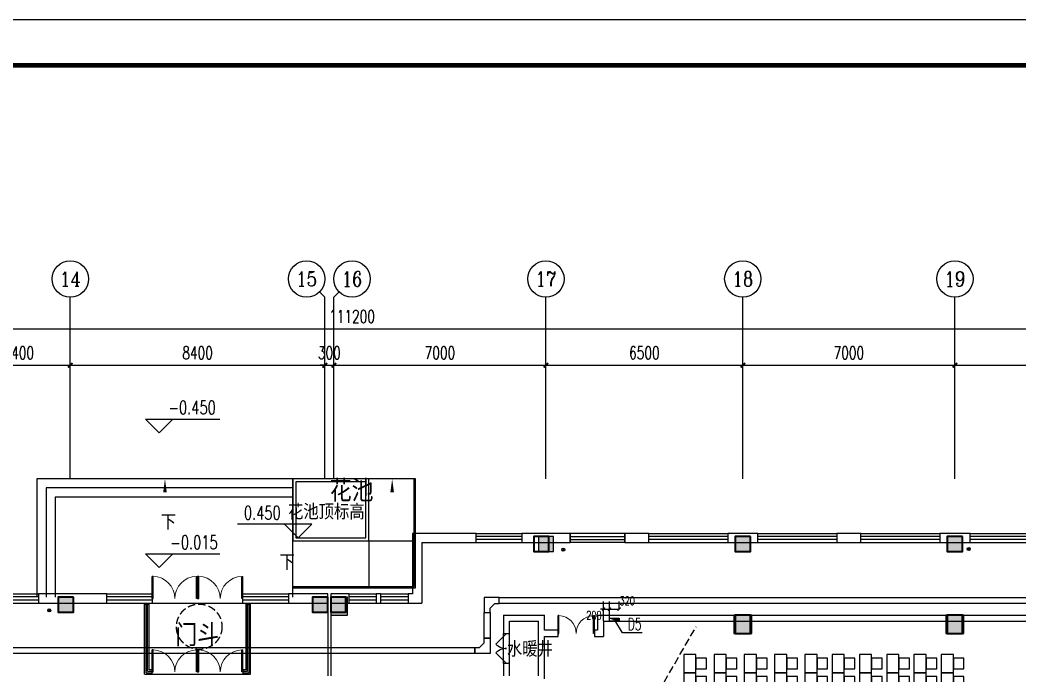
# Model space of a CAD drawing. Extents: x 0 to 302064749, y -59725395 to 1524223.
# Drawn here: x 212577123 to 215878226, y -755807 to 1406590 of the extents above; entities that cross this region are included whole.
import ezdxf
from ezdxf.enums import TextEntityAlignment as Align

# ---------------------------------------------------------------- set-up
doc = ezdxf.new("R2010")
doc.units = 0
doc.header["$LTSCALE"] = 1000
doc.linetypes.add('DASH', pattern=[0.35, 0.25, -0.1])
for name, color, linetype in [('0-底图', 7, 'Continuous'), ('AXIS', 3, 'Continuous'), ('AXIS_TEXT', 7, 'Continuous'), ('BTTK', 7, 'Continuous'), ('CABLETRAY', 4, 'Continuous'), ('COLU', 7, 'Continuous'), ('COLU_HATCH', 251, 'Continuous'), ('CURTWALL', 4, 'Continuous'), ('DIM_ELEV', 3, 'Continuous'), ('DIM_SYMB', 3, 'Continuous'), ('DOOR_FIRE', 4, 'Continuous'), ('PUB_TEXT', 7, 'Continuous'), ('PUB_TITLE', 4, 'Continuous'), ('STAIR', 2, 'Continuous'), ('TEXT', 7, 'Continuous'), ('WALL', 2, 'Continuous'), ('WINDOW', 4, 'Continuous'), ('家具', 8, 'Continuous'), ('排水', 153, 'Continuous'), ('电洞建筑', 20, 'Continuous'), ('看线', 30, 'Continuous')]:
    doc.layers.add(name, color=color, linetype=linetype)
doc.layers.add('砼柱', color=2, linetype='Continuous', lineweight=35)
doc.styles.add('_TCH_AXIS', font='COMPLEX', dxfattribs={"bigfont": 'GBCBIG'})
doc.styles.add('_TCH_DIM', font='SIMPLEX', dxfattribs={"width": 0.8, "height": 5, "bigfont": 'HZTXT'})
doc.styles.add('_TEL_DIM', font='simplex.shx', dxfattribs={"width": 0.8, "height": 3.5, "bigfont": 'gbcbig.shx'})
doc.styles.add('A_DIM_T3', font='simplex.shx', dxfattribs={"width": 0.7, "bigfont": 'gbcbig.shx'})
doc.styles.add('COMPLEX', font='COMPLEX')
doc.styles.add('HZ(TK)', font='geniso.shx', dxfattribs={"width": 0.9, "bigfont": 'hztxt.shx'})
doc.styles.get("Standard").update_dxf_attribs({"font": 'geniso.shx', "bigfont": 'hztxt.shx'})
doc.dimstyles.new('_TCH_ARCH&&100', dxfattribs={"dimtxt": 280, "dimasz": 100, "dimexe": 250, "dimexo": 300, "dimgap": 135, "dimtad": 1, "dimdec": 0, "dimzin": 0, "dimdsep": 46, "dimtxsty": 'A_DIM_T3', "dimblk": 'ARCHTICK', "dimcen": 0.09, "dimclrt": 7, "dimazin": 2, "dimtfac": 1, "dimtdec": 0, "dimtix": 1, "dimtmove": 2, "dimatfit": 3, "dimfxl": 150, "dimtolj": 1, "dimtzin": 0, "dimarcsym": 0})
doc.dimstyles.new('_TCH_ARCH&&150', dxfattribs={"dimtxt": 420, "dimasz": 150, "dimexe": 375, "dimexo": 450, "dimgap": 202.5, "dimtad": 1, "dimdec": 0, "dimzin": 0, "dimdsep": 46, "dimtxsty": 'A_DIM_T3', "dimblk": 'ARCHTICK', "dimcen": 0.09, "dimclrt": 7, "dimazin": 2, "dimtfac": 1, "dimtdec": 0, "dimtix": 1, "dimtmove": 2, "dimatfit": 3, "dimfxl": 150, "dimtolj": 1, "dimtzin": 0, "dimarcsym": 0})

# ---------------------------------------------------------------- blocks, each defined once
blk = doc.blocks.new('vhtemplate_2020年新竖式图框_A0')
at = {"layer": 'PUB_TITLE', "color": 7}
blk.add_lwpolyline([(0, 0), (1189, 0), (1189, 841), (0, 841)], close=True, dxfattribs=at)
at = {"layer": 'PUB_TITLE', "const_width": 1}
blk.add_lwpolyline([(25, 10), (1179, 10), (1179, 831), (25, 831)], close=True, dxfattribs=at)
at = {"layer": 'BTTK', "color": 4, "style": 'HZ(TK)', "width": 0.9}
for tag, p in [('合作单位', (1144, 743.5)), ('建设单位', (1144, 209.5)), ('工程名称', (1144, 176.5)), ('子项名称', (1154, 160)), ('图纸名称', (1144, 141))]:
    blk.add_attdef(tag, text='', height=3.5, dxfattribs=at).set_placement(p, align=Align.MIDDLE_CENTER)
for tag, p in [('注册证书号', (1156.5, 309.01)), ('注册印章号', (1156.5, 301.01)), ('设计号', (1154, 193)), ('图别', (1137.75, 34)), ('图号', (1170.25, 34)), ('版本号', (1137.75, 26)), ('日期', (1170.25, 26))]:
    blk.add_attdef(tag, text='', height=3.5, dxfattribs=at).set_placement(p, align=Align.MIDDLE)
blk = doc.blocks.new('_ArchTick')
at = {"color": 0, "linetype": 'ByBlock', "const_width": 0.4}
blk.add_lwpolyline([(-0.5, -0.5), (0.5, 0.5)], dxfattribs=at)
blk = doc.blocks.new('*D987')
at = {"layer": 'Defpoints', "color": 0, "transparency": 16777216}
for p in [(2124650, -4935), (2124330, -5232), (2124650, -5232)]:
    blk.add_point(p, dxfattribs=at)
at = {"layer": '电洞建筑', "color": 0, "lineweight": -2, "transparency": 16777216}
for p, q in [((2124330, -4932), (2124330, -4685)), ((2124330, -4935), (2124650, -4935)), ((2124650, -4932), (2124650, -4685))]:
    blk.add_line(p, q, dxfattribs=at)
at = {"layer": '电洞建筑', "color": 0, "lineweight": -2, "transparency": 16777216, "xscale": 100, "yscale": 100, "zscale": 100, "rotation": 180}
blk.add_blockref('_ArchTick', (2124330, -4935), dxfattribs=at)
at = {"layer": '电洞建筑', "color": 0, "lineweight": -2, "transparency": 16777216, "xscale": 100, "yscale": 100, "zscale": 100}
blk.add_blockref('_ArchTick', (2124650, -4935), dxfattribs=at)
at = {"layer": '电洞建筑', "color": 7, "transparency": 16777216, "insert": (2124913, -4658), "char_height": 280, "attachment_point": 5, "style": 'A_DIM_T3'}
blk.add_mtext('\\A1;320', dxfattribs=at)
blk = doc.blocks.new('jj')
at = {"layer": '家具', "linetype": 'DASH'}
for points in [[(710804, 819533), (715712, 828033)], [(710804, 825533), (715896, 816713)]]:
    blk.add_lwpolyline(points, dxfattribs=at)
at = {"layer": '家具'}
for points in [[(715304, 827113), (715304, 826513), (715704, 826513), (715704, 827113)], [(715704, 826988), (715704, 826638), (716054, 826638), (716054, 826988)], [(716304, 827113), (716304, 826513), (716704, 826513), (716704, 827113)], [(716704, 826988), (716704, 826638), (717054, 826638), (717054, 826988)], [(717304, 827113), (717304, 826513), (717704, 826513), (717704, 827113)], [(717704, 826988), (717704, 826638), (718054, 826638), (718054, 826988)], [(718304, 827113), (718304, 826513), (718704, 826513), (718704, 827113)], [(718704, 826988), (718704, 826638), (719054, 826638), (719054, 826988)], [(719304, 827113), (719304, 826513), (719704, 826513), (719704, 827113)], [(719704, 826988), (719704, 826638), (720054, 826638), (720054, 826988)], [(720204, 827113), (720204, 826513), (720604, 826513), (720604, 827113)], [(720604, 826988), (720604, 826638), (720954, 826638), (720954, 826988)], [(721104, 827113), (721104, 826513), (721504, 826513), (721504, 827113)], [(721504, 826988), (721504, 826638), (721854, 826638), (721854, 826988)], [(722004, 827113), (722004, 826513), (722404, 826513), (722404, 827113)], [(722404, 826988), (722404, 826638), (722754, 826638), (722754, 826988)], [(722904, 827113), (722904, 826513), (723304, 826513), (723304, 827113)], [(723304, 826988), (723304, 826638), (723654, 826638), (723654, 826988)], [(723804, 827113), (723804, 826513), (724204, 826513), (724204, 827113)], [(724204, 826988), (724204, 826638), (724554, 826638), (724554, 826988)], [(715304, 826513), (715304, 825913), (715704, 825913), (715704, 826513)], [(715704, 826388), (715704, 826038), (716054, 826038), (716054, 826388)], [(716304, 826513), (716304, 825913), (716704, 825913), (716704, 826513)], [(716704, 826388), (716704, 826038), (717054, 826038), (717054, 826388)], [(717304, 826513), (717304, 825913), (717704, 825913), (717704, 826513)], [(717704, 826388), (717704, 826038), (718054, 826038), (718054, 826388)], [(718304, 826513), (718304, 825913), (718704, 825913), (718704, 826513)], [(718704, 826388), (718704, 826038), (719054, 826038), (719054, 826388)], [(719304, 826513), (719304, 825913), (719704, 825913), (719704, 826513)], [(719704, 826388), (719704, 826038), (720054, 826038), (720054, 826388)], [(720204, 826513), (720204, 825913), (720604, 825913), (720604, 826513)], [(720604, 826388), (720604, 826038), (720954, 826038), (720954, 826388)], [(721104, 826513), (721104, 825913), (721504, 825913), (721504, 826513)], [(721504, 826388), (721504, 826038), (721854, 826038), (721854, 826388)], [(722004, 826513), (722004, 825913), (722404, 825913), (722404, 826513)], [(722404, 826388), (722404, 826038), (722754, 826038), (722754, 826388)], [(722904, 826513), (722904, 825913), (723304, 825913), (723304, 826513)], [(723304, 826388), (723304, 826038), (723654, 826038), (723654, 826388)], [(723804, 826513), (723804, 825913), (724204, 825913), (724204, 826513)], [(724204, 826388), (724204, 826038), (724554, 826038), (724554, 826388)], [(710704, 819533), (710704, 825533), (710804, 825533), (710804, 819533)], [(714304, 825113), (714304, 824513), (714704, 824513), (714704, 825113)], [(714704, 824988), (714704, 824638), (715054, 824638), (715054, 824988)], [(715304, 825113), (715304, 824513), (715704, 824513), (715704, 825113)], [(715704, 824988), (715704, 824638), (716054, 824638), (716054, 824988)], [(716304, 825113), (716304, 824513), (716704, 824513), (716704, 825113)], [(716704, 824988), (716704, 824638), (717054, 824638), (717054, 824988)], [(717304, 825113), (717304, 824513), (717704, 824513), (717704, 825113)], [(717704, 824988), (717704, 824638), (718054, 824638), (718054, 824988)], [(718304, 825113), (718304, 824513), (718704, 824513), (718704, 825113)], [(718704, 824988), (718704, 824638), (719054, 824638), (719054, 824988)], [(719304, 825113), (719304, 824513), (719704, 824513), (719704, 825113)], [(719704, 824988), (719704, 824638), (720054, 824638), (720054, 824988)], [(720204, 825113), (720204, 824513), (720604, 824513), (720604, 825113)], [(720604, 824988), (720604, 824638), (720954, 824638), (720954, 824988)], [(721104, 825113), (721104, 824513), (721504, 824513), (721504, 825113)], [(721504, 824988), (721504, 824638), (721854, 824638), (721854, 824988)], [(722004, 825113), (722004, 824513), (722404, 824513), (722404, 825113)], [(722404, 824988), (722404, 824638), (722754, 824638), (722754, 824988)], [(722904, 825113), (722904, 824513), (723304, 824513), (723304, 825113)], [(723304, 824988), (723304, 824638), (723654, 824638), (723654, 824988)], [(723804, 825113), (723804, 824513), (724204, 824513), (724204, 825113)], [(724204, 824988), (724204, 824638), (724554, 824638), (724554, 824988)], [(714304, 824513), (714304, 823913), (714704, 823913), (714704, 824513)], [(714704, 824388), (714704, 824038), (715054, 824038), (715054, 824388)], [(715304, 824513), (715304, 823913), (715704, 823913), (715704, 824513)], [(715704, 824388), (715704, 824038), (716054, 824038), (716054, 824388)], [(716304, 824513), (716304, 823913), (716704, 823913), (716704, 824513)], [(716704, 824388), (716704, 824038), (717054, 824038), (717054, 824388)], [(717304, 824513), (717304, 823913), (717704, 823913), (717704, 824513)], [(717704, 824388), (717704, 824038), (718054, 824038), (718054, 824388)], [(718304, 824513), (718304, 823913), (718704, 823913), (718704, 824513)], [(718704, 824388), (718704, 824038), (719054, 824038), (719054, 824388)], [(719304, 824513), (719304, 823913), (719704, 823913), (719704, 824513)], [(719704, 824388), (719704, 824038), (720054, 824038), (720054, 824388)], [(720204, 824513), (720204, 823913), (720604, 823913), (720604, 824513)], [(720604, 824388), (720604, 824038), (720954, 824038), (720954, 824388)], [(721104, 824513), (721104, 823913), (721504, 823913), (721504, 824513)], [(721504, 824388), (721504, 824038), (721854, 824038), (721854, 824388)], [(722004, 824513), (722004, 823913), (722404, 823913), (722404, 824513)], [(722404, 824388), (722404, 824038), (722754, 824038), (722754, 824388)], [(722904, 824513), (722904, 823913), (723304, 823913), (723304, 824513)], [(723304, 824388), (723304, 824038), (723654, 824038), (723654, 824388)], [(723804, 824513), (723804, 823913), (724204, 823913), (724204, 824513)], [(724204, 824388), (724204, 824038), (724554, 824038), (724554, 824388)], [(711254, 823283), (711704, 823283), (711704, 821783), (711254, 821783)], [(714304, 822513), (714304, 823113), (714704, 823113), (714704, 822513)], [(714704, 822638), (714704, 822988), (715054, 822988), (715054, 822638)], [(715304, 822513), (715304, 823113), (715704, 823113), (715704, 822513)], [(715704, 822638), (715704, 822988), (716054, 822988), (716054, 822638)], [(716304, 822513), (716304, 823113), (716704, 823113), (716704, 822513)], [(716704, 822638), (716704, 822988), (717054, 822988), (717054, 822638)], [(717304, 822513), (717304, 823113), (717704, 823113), (717704, 822513)], [(717704, 822638), (717704, 822988), (718054, 822988), (718054, 822638)], [(718304, 822513), (718304, 823113), (718704, 823113), (718704, 822513)], [(718704, 822638), (718704, 822988), (719054, 822988), (719054, 822638)], [(719304, 822513), (719304, 823113), (719704, 823113), (719704, 822513)], [(719704, 822638), (719704, 822988), (720054, 822988), (720054, 822638)], [(720204, 822513), (720204, 823113), (720604, 823113), (720604, 822513)], [(720604, 822638), (720604, 822988), (720954, 822988), (720954, 822638)], [(721104, 822513), (721104, 823113), (721504, 823113), (721504, 822513)], [(721504, 822638), (721504, 822988), (721854, 822988), (721854, 822638)], [(722004, 822513), (722004, 823113), (722404, 823113), (722404, 822513)], [(722404, 822638), (722404, 822988), (722754, 822988), (722754, 822638)], [(722904, 822513), (722904, 823113), (723304, 823113), (723304, 822513)], [(723304, 822638), (723304, 822988), (723654, 822988), (723654, 822638)], [(723804, 822513), (723804, 823113), (724204, 823113), (724204, 822513)], [(724204, 822638), (724204, 822988), (724554, 822988), (724554, 822638)], [(724704, 822513), (724704, 823113), (725104, 823113), (725104, 822513)], [(725104, 822638), (725104, 822988), (725454, 822988), (725454, 822638)], [(714304, 821913), (714304, 822513), (714704, 822513), (714704, 821913)], [(714704, 822038), (714704, 822388), (715054, 822388), (715054, 822038)], [(715304, 821913), (715304, 822513), (715704, 822513), (715704, 821913)], [(715704, 822038), (715704, 822388), (716054, 822388), (716054, 822038)], [(716304, 821913), (716304, 822513), (716704, 822513), (716704, 821913)], [(716704, 822038), (716704, 822388), (717054, 822388), (717054, 822038)], [(717304, 821913), (717304, 822513), (717704, 822513), (717704, 821913)], [(717704, 822038), (717704, 822388), (718054, 822388), (718054, 822038)], [(718304, 821913), (718304, 822513), (718704, 822513), (718704, 821913)], [(718704, 822038), (718704, 822388), (719054, 822388), (719054, 822038)], [(719304, 821913), (719304, 822513), (719704, 822513), (719704, 821913)], [(719704, 822038), (719704, 822388), (720054, 822388), (720054, 822038)], [(720204, 821913), (720204, 822513), (720604, 822513), (720604, 821913)], [(720604, 822038), (720604, 822388), (720954, 822388), (720954, 822038)], [(721104, 821913), (721104, 822513), (721504, 822513), (721504, 821913)], [(721504, 822038), (721504, 822388), (721854, 822388), (721854, 822038)], [(722004, 821913), (722004, 822513), (722404, 822513), (722404, 821913)], [(722404, 822038), (722404, 822388), (722754, 822388), (722754, 822038)], [(722904, 821913), (722904, 822513), (723304, 822513), (723304, 821913)], [(723304, 822038), (723304, 822388), (723654, 822388), (723654, 822038)], [(723804, 821913), (723804, 822513), (724204, 822513), (724204, 821913)], [(724204, 822038), (724204, 822388), (724554, 822388), (724554, 822038)], [(724704, 821913), (724704, 822513), (725104, 822513), (725104, 821913)], [(725104, 822038), (725104, 822388), (725454, 822388), (725454, 822038)], [(714304, 820513), (714304, 821113), (714704, 821113), (714704, 820513)], [(714704, 820638), (714704, 820988), (715054, 820988), (715054, 820638)], [(715304, 820513), (715304, 821113), (715704, 821113), (715704, 820513)], [(715704, 820638), (715704, 820988), (716054, 820988), (716054, 820638)], [(716304, 820513), (716304, 821113), (716704, 821113), (716704, 820513)], [(716704, 820638), (716704, 820988), (717054, 820988), (717054, 820638)], [(717304, 820513), (717304, 821113), (717704, 821113), (717704, 820513)], [(717704, 820638), (717704, 820988), (718054, 820988), (718054, 820638)], [(718304, 820513), (718304, 821113), (718704, 821113), (718704, 820513)], [(718704, 820638), (718704, 820988), (719054, 820988), (719054, 820638)], [(719304, 820513), (719304, 821113), (719704, 821113), (719704, 820513)], [(719704, 820638), (719704, 820988), (720054, 820988), (720054, 820638)], [(720204, 820513), (720204, 821113), (720604, 821113), (720604, 820513)], [(720604, 820638), (720604, 820988), (720954, 820988), (720954, 820638)], [(721104, 820513), (721104, 821113), (721504, 821113), (721504, 820513)], [(721504, 820638), (721504, 820988), (721854, 820988), (721854, 820638)], [(722004, 820513), (722004, 821113), (722404, 821113), (722404, 820513)], [(722404, 820638), (722404, 820988), (722754, 820988), (722754, 820638)], [(722904, 820513), (722904, 821113), (723304, 821113), (723304, 820513)], [(723304, 820638), (723304, 820988), (723654, 820988), (723654, 820638)], [(723804, 820513), (723804, 821113), (724204, 821113), (724204, 820513)], [(724204, 820638), (724204, 820988), (724554, 820988), (724554, 820638)], [(724704, 820513), (724704, 821113), (725104, 821113), (725104, 820513)], [(725104, 820638), (725104, 820988), (725454, 820988), (725454, 820638)], [(714304, 819913), (714304, 820513), (714704, 820513), (714704, 819913)], [(714704, 820038), (714704, 820388), (715054, 820388), (715054, 820038)], [(715304, 819913), (715304, 820513), (715704, 820513), (715704, 819913)], [(715704, 820038), (715704, 820388), (716054, 820388), (716054, 820038)], [(716304, 819913), (716304, 820513), (716704, 820513), (716704, 819913)], [(716704, 820038), (716704, 820388), (717054, 820388), (717054, 820038)], [(717304, 819913), (717304, 820513), (717704, 820513), (717704, 819913)], [(717704, 820038), (717704, 820388), (718054, 820388), (718054, 820038)], [(718304, 819913), (718304, 820513), (718704, 820513), (718704, 819913)], [(718704, 820038), (718704, 820388), (719054, 820388), (719054, 820038)], [(719304, 819913), (719304, 820513), (719704, 820513), (719704, 819913)], [(719704, 820038), (719704, 820388), (720054, 820388), (720054, 820038)], [(720204, 819913), (720204, 820513), (720604, 820513), (720604, 819913)], [(720604, 820038), (720604, 820388), (720954, 820388), (720954, 820038)], [(721104, 819913), (721104, 820513), (721504, 820513), (721504, 819913)], [(721504, 820038), (721504, 820388), (721854, 820388), (721854, 820038)], [(722004, 819913), (722004, 820513), (722404, 820513), (722404, 819913)], [(722404, 820038), (722404, 820388), (722754, 820388), (722754, 820038)], [(722904, 819913), (722904, 820513), (723304, 820513), (723304, 819913)], [(723304, 820038), (723304, 820388), (723654, 820388), (723654, 820038)], [(723804, 819913), (723804, 820513), (724204, 820513), (724204, 819913)], [(724204, 820038), (724204, 820388), (724554, 820388), (724554, 820038)], [(724704, 819913), (724704, 820513), (725104, 820513), (725104, 819913)], [(725104, 820038), (725104, 820388), (725454, 820388), (725454, 820038)], [(715304, 818513), (715304, 819113), (715704, 819113), (715704, 818513)], [(716304, 818513), (716304, 819113), (716704, 819113), (716704, 818513)], [(717304, 818513), (717304, 819113), (717704, 819113), (717704, 818513)], [(718304, 818513), (718304, 819113), (718704, 819113), (718704, 818513)], [(719304, 818513), (719304, 819113), (719704, 819113), (719704, 818513)], [(720204, 818513), (720204, 819113), (720604, 819113), (720604, 818513)], [(721104, 818513), (721104, 819113), (721504, 819113), (721504, 818513)], [(722004, 818513), (722004, 819113), (722404, 819113), (722404, 818513)], [(722904, 818513), (722904, 819113), (723304, 819113), (723304, 818513)], [(723804, 818513), (723804, 819113), (724204, 819113), (724204, 818513)], [(724704, 818513), (724704, 819113), (725104, 819113), (725104, 818513)], [(715704, 818638), (715704, 818988), (716054, 818988), (716054, 818638)], [(716704, 818638), (716704, 818988), (717054, 818988), (717054, 818638)], [(717704, 818638), (717704, 818988), (718054, 818988), (718054, 818638)], [(718704, 818638), (718704, 818988), (719054, 818988), (719054, 818638)], [(719704, 818638), (719704, 818988), (720054, 818988), (720054, 818638)], [(720604, 818638), (720604, 818988), (720954, 818988), (720954, 818638)], [(721504, 818638), (721504, 818988), (721854, 818988), (721854, 818638)], [(722404, 818638), (722404, 818988), (722754, 818988), (722754, 818638)], [(723304, 818638), (723304, 818988), (723654, 818988), (723654, 818638)], [(724204, 818638), (724204, 818988), (724554, 818988), (724554, 818638)], [(725104, 818638), (725104, 818988), (725454, 818988), (725454, 818638)], [(715304, 817913), (715304, 818513), (715704, 818513), (715704, 817913)], [(715704, 818038), (715704, 818388), (716054, 818388), (716054, 818038)], [(716304, 817913), (716304, 818513), (716704, 818513), (716704, 817913)], [(716704, 818038), (716704, 818388), (717054, 818388), (717054, 818038)], [(717304, 817913), (717304, 818513), (717704, 818513), (717704, 817913)], [(717704, 818038), (717704, 818388), (718054, 818388), (718054, 818038)], [(718304, 817913), (718304, 818513), (718704, 818513), (718704, 817913)], [(718704, 818038), (718704, 818388), (719054, 818388), (719054, 818038)], [(719304, 817913), (719304, 818513), (719704, 818513), (719704, 817913)], [(719704, 818038), (719704, 818388), (720054, 818388), (720054, 818038)], [(720204, 817913), (720204, 818513), (720604, 818513), (720604, 817913)], [(720604, 818038), (720604, 818388), (720954, 818388), (720954, 818038)], [(721104, 817913), (721104, 818513), (721504, 818513), (721504, 817913)], [(721504, 818038), (721504, 818388), (721854, 818388), (721854, 818038)], [(722004, 817913), (722004, 818513), (722404, 818513), (722404, 817913)], [(722404, 818038), (722404, 818388), (722754, 818388), (722754, 818038)], [(722904, 817913), (722904, 818513), (723304, 818513), (723304, 817913)], [(723304, 818038), (723304, 818388), (723654, 818388), (723654, 818038)], [(723804, 817913), (723804, 818513), (724204, 818513), (724204, 817913)], [(724204, 818038), (724204, 818388), (724554, 818388), (724554, 818038)], [(724704, 817913), (724704, 818513), (725104, 818513), (725104, 817913)], [(725104, 818038), (725104, 818388), (725454, 818388), (725454, 818038)]]:
    blk.add_lwpolyline(points, close=True, dxfattribs=at)
blk = doc.blocks.new('ng')
at = {"layer": '排水'}
for p, q in [((346041, 781408), (346041, 781308)), ((345991, 781358), (346091, 781358))]:
    blk.add_line(p, q, dxfattribs=at)
blk.add_circle((346041, 781358), 50, dxfattribs=at)
blk = doc.blocks.new('1111')
at = {"layer": 'COLU_HATCH'}
h = blk.add_hatch(color=256, dxfattribs=at)
h.dxf.hatch_style = 1
h.paths.add_polyline_path([(1160442, 1116091), (1160442, 1116591), (1159942, 1116591), (1159942, 1116091)])
h = blk.add_hatch(color=256, dxfattribs=at)
h.dxf.hatch_style = 1
h.paths.add_polyline_path([(1166942, 1116091), (1166942, 1116591), (1166442, 1116591), (1166442, 1116091)])
h = blk.add_hatch(color=256, dxfattribs=at)
h.dxf.hatch_style = 1
h.paths.add_polyline_path([(1173942, 1116091), (1173942, 1116591), (1173442, 1116591), (1173442, 1116091)])
h = blk.add_hatch(color=256, dxfattribs=at)
h.dxf.hatch_style = 1
h.paths.add_polyline_path([(1144592, 1114091), (1144592, 1114591), (1144092, 1114591), (1144092, 1114091)])
h = blk.add_hatch(color=256, dxfattribs=at)
h.dxf.hatch_style = 1
h.paths.add_polyline_path([(1152992, 1114091), (1152992, 1114591), (1152492, 1114591), (1152492, 1114091)])
h = blk.add_hatch(color=256, dxfattribs=at)
h.dxf.hatch_style = 1
h.paths.add_polyline_path([(1153642, 1113991), (1153642, 1114591), (1153092, 1114591), (1153092, 1113991)])
h = blk.add_hatch(color=256, dxfattribs=at)
h.dxf.hatch_style = 1
h.paths.add_polyline_path([(1166992, 1113391), (1166992, 1113991), (1166392, 1113991), (1166392, 1113391)])
h = blk.add_hatch(color=256, dxfattribs=at)
h.dxf.hatch_style = 1
h.paths.add_polyline_path([(1173992, 1113391), (1173992, 1113991), (1173392, 1113991), (1173392, 1113391)])
at = {"layer": 'COLU'}
for points in [[(1160442, 1116091), (1160442, 1116591), (1159942, 1116591), (1159942, 1116091)], [(1166942, 1116091), (1166942, 1116591), (1166442, 1116591), (1166442, 1116091)], [(1173942, 1116091), (1173942, 1116591), (1173442, 1116591), (1173442, 1116091)], [(1144592, 1114091), (1144592, 1114591), (1144092, 1114591), (1144092, 1114091)], [(1152992, 1114091), (1152992, 1114591), (1152492, 1114591), (1152492, 1114091)], [(1153642, 1113991), (1153642, 1114591), (1153092, 1114591), (1153092, 1113991)], [(1166992, 1113391), (1166992, 1113991), (1166392, 1113991), (1166392, 1113391)], [(1173992, 1113391), (1173992, 1113991), (1173392, 1113991), (1173392, 1113391)]]:
    blk.add_lwpolyline(points, close=True, dxfattribs=at)
blk = doc.blocks.new('_AXISO')
blk.add_circle((0, 0), 0.5)
at = {"layer": 'AXIS_TEXT', "style": 'COMPLEX', "width": 1.041667}
blk.add_attdef('A', text='', height=0.56, dxfattribs=at).set_placement((-0.25, -0.28), (0.25, -0.28), align=Align.FIT)
blk = doc.blocks.new('rtyu')
at = {"layer": '砼柱', "lineweight": 35}
for points in [[(2882408, 732240), (2881908, 732240), (2881908, 731740), (2882408, 731740)], [(2882408, 732240), (2881908, 732240), (2881908, 731740), (2882408, 731740)], [(2889058, 732240), (2888558, 732240), (2888558, 731740), (2889058, 731740)], [(2889058, 732240), (2888558, 732240), (2888558, 731740), (2889058, 731740)], [(2896058, 732240), (2895558, 732240), (2895558, 731740), (2896058, 731740)], [(2896058, 732240), (2895558, 732240), (2895558, 731740), (2896058, 731740)], [(2866708, 730240), (2866208, 730240), (2866208, 729740), (2866708, 729740)], [(2866708, 730240), (2866208, 730240), (2866208, 729740), (2866708, 729740)], [(2875108, 730240), (2874608, 730240), (2874608, 729740), (2875108, 729740)], [(2875108, 730240), (2874608, 730240), (2874608, 729740), (2875108, 729740)], [(2875708, 730240), (2875208, 730240), (2875208, 729740), (2875708, 729740)], [(2875708, 730240), (2875208, 730240), (2875208, 729740), (2875708, 729740)], [(2889058, 729640), (2888558, 729640), (2888558, 729040), (2889058, 729040)], [(2889058, 729640), (2888558, 729640), (2888558, 729040), (2889058, 729040)], [(2896058, 729640), (2895558, 729640), (2895558, 729040), (2896058, 729040)], [(2896058, 729640), (2895558, 729640), (2895558, 729040), (2896058, 729040)]]:
    blk.add_lwpolyline(points, close=True, dxfattribs=at)
blk = doc.blocks.new('A$C6D717843')
at = {"layer": 'TEXT'}
blk.add_blockref('rtyu', (-2821208, -641940), dxfattribs=at)
blk = doc.blocks.new('*D1077')
at = {"layer": 'AXIS', "color": 0, "lineweight": -2, "transparency": 16777216}
for p, q in [((1105733, 30600), (1105733, 34275)), ((1109133, 30600), (1109133, 34275)), ((1105733, 33900), (1109133, 33900))]:
    blk.add_line(p, q, dxfattribs=at)
at = {"layer": 'Defpoints', "color": 0, "transparency": 16777216}
for p in [(1109133, 33900), (1105733, 30150), (1109133, 30150)]:
    blk.add_point(p, dxfattribs=at)
at = {"layer": 'AXIS', "color": 0, "lineweight": -2, "transparency": 16777216, "xscale": 150, "yscale": 150, "zscale": 150, "rotation": 180}
blk.add_blockref('_ArchTick', (1105733, 33900), dxfattribs=at)
at = {"layer": 'AXIS', "color": 0, "lineweight": -2, "transparency": 16777216, "xscale": 150, "yscale": 150, "zscale": 150}
blk.add_blockref('_ArchTick', (1109133, 33900), dxfattribs=at)
at = {"layer": 'AXIS', "color": 7, "transparency": 16777216, "insert": (1107433, 34313), "char_height": 420, "attachment_point": 5, "style": 'A_DIM_T3'}
blk.add_mtext('\\A1;3400', dxfattribs=at)
blk = doc.blocks.new('*D1078')
at = {"layer": 'AXIS', "color": 0, "lineweight": -2, "transparency": 16777216}
for p, q in [((1109133, 30600), (1109133, 34275)), ((1117533, 30600), (1117533, 34275)), ((1109133, 33900), (1117533, 33900))]:
    blk.add_line(p, q, dxfattribs=at)
at = {"layer": 'Defpoints', "color": 0, "transparency": 16777216}
for p in [(1117533, 33900), (1109133, 30150), (1117533, 30150)]:
    blk.add_point(p, dxfattribs=at)
at = {"layer": 'AXIS', "color": 0, "lineweight": -2, "transparency": 16777216, "xscale": 150, "yscale": 150, "zscale": 150, "rotation": 180}
blk.add_blockref('_ArchTick', (1109133, 33900), dxfattribs=at)
at = {"layer": 'AXIS', "color": 0, "lineweight": -2, "transparency": 16777216, "xscale": 150, "yscale": 150, "zscale": 150}
blk.add_blockref('_ArchTick', (1117533, 33900), dxfattribs=at)
at = {"layer": 'AXIS', "color": 7, "transparency": 16777216, "insert": (1113333, 34313), "char_height": 420, "attachment_point": 5, "style": 'A_DIM_T3'}
blk.add_mtext('\\A1;8400', dxfattribs=at)
blk = doc.blocks.new('*D1079')
at = {"layer": 'AXIS', "color": 0, "lineweight": -2, "transparency": 16777216}
for p, q in [((1117533, 30600), (1117533, 34275)), ((1117833, 30600), (1117833, 34275)), ((1117533, 33900), (1117383, 33900)), ((1117533, 33900), (1117833, 33900)), ((1117833, 33900), (1117983, 33900))]:
    blk.add_line(p, q, dxfattribs=at)
at = {"layer": 'Defpoints', "color": 0, "transparency": 16777216}
for p in [(1117833, 33900), (1117533, 30150), (1117833, 30150)]:
    blk.add_point(p, dxfattribs=at)
at = {"layer": 'AXIS', "color": 0, "lineweight": -2, "transparency": 16777216, "xscale": 150, "yscale": 150, "zscale": 150}
blk.add_blockref('_ArchTick', (1117533, 33900), dxfattribs=at)
at = {"layer": 'AXIS', "color": 0, "lineweight": -2, "transparency": 16777216, "xscale": 150, "yscale": 150, "zscale": 150, "rotation": 180}
blk.add_blockref('_ArchTick', (1117833, 33900), dxfattribs=at)
at = {"layer": 'AXIS', "color": 7, "transparency": 16777216, "insert": (1117683, 34313), "char_height": 420, "attachment_point": 5, "style": 'A_DIM_T3'}
blk.add_mtext('\\A1;300', dxfattribs=at)
blk = doc.blocks.new('*D1080')
at = {"layer": 'AXIS', "color": 0, "lineweight": -2, "transparency": 16777216}
for p, q in [((1117833, 30600), (1117833, 34275)), ((1124833, 30600), (1124833, 34275)), ((1117833, 33900), (1124833, 33900))]:
    blk.add_line(p, q, dxfattribs=at)
at = {"layer": 'Defpoints', "color": 0, "transparency": 16777216}
for p in [(1124833, 33900), (1117833, 30150), (1124833, 30150)]:
    blk.add_point(p, dxfattribs=at)
at = {"layer": 'AXIS', "color": 0, "lineweight": -2, "transparency": 16777216, "xscale": 150, "yscale": 150, "zscale": 150, "rotation": 180}
blk.add_blockref('_ArchTick', (1117833, 33900), dxfattribs=at)
at = {"layer": 'AXIS', "color": 0, "lineweight": -2, "transparency": 16777216, "xscale": 150, "yscale": 150, "zscale": 150}
blk.add_blockref('_ArchTick', (1124833, 33900), dxfattribs=at)
at = {"layer": 'AXIS', "color": 7, "transparency": 16777216, "insert": (1121333, 34313), "char_height": 420, "attachment_point": 5, "style": 'A_DIM_T3'}
blk.add_mtext('\\A1;7000', dxfattribs=at)
blk = doc.blocks.new('*D1081')
at = {"layer": 'AXIS', "color": 0, "lineweight": -2, "transparency": 16777216}
for p, q in [((1124833, 30600), (1124833, 34275)), ((1131333, 30600), (1131333, 34275)), ((1124833, 33900), (1131333, 33900))]:
    blk.add_line(p, q, dxfattribs=at)
at = {"layer": 'Defpoints', "color": 0, "transparency": 16777216}
for p in [(1131333, 33900), (1124833, 30150), (1131333, 30150)]:
    blk.add_point(p, dxfattribs=at)
at = {"layer": 'AXIS', "color": 0, "lineweight": -2, "transparency": 16777216, "xscale": 150, "yscale": 150, "zscale": 150, "rotation": 180}
blk.add_blockref('_ArchTick', (1124833, 33900), dxfattribs=at)
at = {"layer": 'AXIS', "color": 0, "lineweight": -2, "transparency": 16777216, "xscale": 150, "yscale": 150, "zscale": 150}
blk.add_blockref('_ArchTick', (1131333, 33900), dxfattribs=at)
at = {"layer": 'AXIS', "color": 7, "transparency": 16777216, "insert": (1128083, 34313), "char_height": 420, "attachment_point": 5, "style": 'A_DIM_T3'}
blk.add_mtext('\\A1;6500', dxfattribs=at)
blk = doc.blocks.new('*D1082')
at = {"layer": 'AXIS', "color": 0, "lineweight": -2, "transparency": 16777216}
for p, q in [((1131333, 30600), (1131333, 34275)), ((1138333, 30600), (1138333, 34275)), ((1131333, 33900), (1138333, 33900))]:
    blk.add_line(p, q, dxfattribs=at)
at = {"layer": 'Defpoints', "color": 0, "transparency": 16777216}
for p in [(1138333, 33900), (1131333, 30150), (1138333, 30150)]:
    blk.add_point(p, dxfattribs=at)
at = {"layer": 'AXIS', "color": 0, "lineweight": -2, "transparency": 16777216, "xscale": 150, "yscale": 150, "zscale": 150, "rotation": 180}
blk.add_blockref('_ArchTick', (1131333, 33900), dxfattribs=at)
at = {"layer": 'AXIS', "color": 0, "lineweight": -2, "transparency": 16777216, "xscale": 150, "yscale": 150, "zscale": 150}
blk.add_blockref('_ArchTick', (1138333, 33900), dxfattribs=at)
at = {"layer": 'AXIS', "color": 7, "transparency": 16777216, "insert": (1134833, 34313), "char_height": 420, "attachment_point": 5, "style": 'A_DIM_T3'}
blk.add_mtext('\\A1;7000', dxfattribs=at)
blk = doc.blocks.new('*D1083')
at = {"layer": 'AXIS', "color": 0, "lineweight": -2, "transparency": 16777216}
for p, q in [((1138333, 30600), (1138333, 34275)), ((1145333, 30600), (1145333, 34275)), ((1138333, 33900), (1145333, 33900))]:
    blk.add_line(p, q, dxfattribs=at)
at = {"layer": 'Defpoints', "color": 0, "transparency": 16777216}
for p in [(1145333, 33900), (1138333, 30150), (1145333, 30150)]:
    blk.add_point(p, dxfattribs=at)
at = {"layer": 'AXIS', "color": 0, "lineweight": -2, "transparency": 16777216, "xscale": 150, "yscale": 150, "zscale": 150, "rotation": 180}
blk.add_blockref('_ArchTick', (1138333, 33900), dxfattribs=at)
at = {"layer": 'AXIS', "color": 0, "lineweight": -2, "transparency": 16777216, "xscale": 150, "yscale": 150, "zscale": 150}
blk.add_blockref('_ArchTick', (1145333, 33900), dxfattribs=at)
at = {"layer": 'AXIS', "color": 7, "transparency": 16777216, "insert": (1141833, 34313), "char_height": 420, "attachment_point": 5, "style": 'A_DIM_T3'}
blk.add_mtext('\\A1;7000', dxfattribs=at)
blk = doc.blocks.new('*D1087')
at = {"layer": 'AXIS', "color": 0, "lineweight": -2, "transparency": 16777216}
for p, q in [((1062833, 30600), (1062833, 35475)), ((1174033, 30600), (1174033, 35475)), ((1062833, 35100), (1174033, 35100))]:
    blk.add_line(p, q, dxfattribs=at)
at = {"layer": 'Defpoints', "color": 0, "transparency": 16777216}
for p in [(1174033, 35100), (1062833, 30150), (1174033, 30150)]:
    blk.add_point(p, dxfattribs=at)
at = {"layer": 'AXIS', "color": 0, "lineweight": -2, "transparency": 16777216, "xscale": 150, "yscale": 150, "zscale": 150, "rotation": 180}
blk.add_blockref('_ArchTick', (1062833, 35100), dxfattribs=at)
at = {"layer": 'AXIS', "color": 0, "lineweight": -2, "transparency": 16777216, "xscale": 150, "yscale": 150, "zscale": 150}
blk.add_blockref('_ArchTick', (1174033, 35100), dxfattribs=at)
at = {"layer": 'AXIS', "color": 7, "transparency": 16777216, "insert": (1118433, 35513), "char_height": 420, "attachment_point": 5, "style": 'A_DIM_T3'}
blk.add_mtext('\\A1;111200', dxfattribs=at)
blk = doc.blocks.new('$DorLib2D$00000002')
for p, q in [((-0.5, 0), (-0.5, 0.4875)), ((-0.475, 0.4875), (-0.5, 0.4875)), ((-0.475, 0), (-0.475, 0.4875)), ((0.475, 0), (0.475, 0.4875)), ((0.475, 0.4875), (0.5, 0.4875)), ((0.5, 0), (0.5, 0.4875)), ((-0.5, 0), (-0.475, 0)), ((0.5, 0), (0.475, 0))]:
    blk.add_line(p, q)
at = {"lineweight": 13}
for centre, start, end in [((-0.4875, 0), 0, 88.53072), ((0.4875, 0), 91.46928, 180)]:
    blk.add_arc(centre, 0.4875, start, end, dxfattribs=at)
blk = doc.blocks.new('$WINLIB2D$00000001')
at = {"color": 0}
for points in [[(-0.5, 0.5), (-0.5, -0.5)], [(-0.5, 0.5), (0.5, 0.5)], [(0.5, -0.5), (0.5, 0.5)], [(0.5, 0.167), (-0.5, 0.167)], [(0.5, -0.167), (-0.5, -0.167)], [(-0.5, -0.5), (0.5, -0.5)]]:
    blk.add_lwpolyline(points, dxfattribs=at)
blk = doc.blocks.new('$DorLib2D$00000116')
at = {"color": 0}
for p, q in [((-0.5, 0), (-0.146, 0.354)), ((0.5, 0), (0.146, 0.354))]:
    blk.add_line(p, q, dxfattribs=at)
for centre, start, end in [((-0.5, 0), 0, 45), ((0.5, 0), 135, 180)]:
    blk.add_arc(centre, 0.5, start, end, dxfattribs=at)
blk = doc.blocks.new('*D1094')
at = {"layer": 'Defpoints', "color": 0, "transparency": 16777216}
for p in [(2124330, -4932), (2124130, -5632), (2124330, -5632)]:
    blk.add_point(p, dxfattribs=at)
at = {"layer": '电洞建筑', "color": 0, "lineweight": -2, "transparency": 16777216}
for p, q in [((2124130, -4932), (2124030, -4932)), ((2124130, -5332), (2124130, -4682)), ((2124130, -4932), (2124330, -4932)), ((2124330, -5332), (2124330, -4682)), ((2124330, -4932), (2124430, -4932))]:
    blk.add_line(p, q, dxfattribs=at)
at = {"layer": '电洞建筑', "color": 0, "lineweight": -2, "transparency": 16777216, "xscale": 100, "yscale": 100, "zscale": 100}
blk.add_blockref('_ArchTick', (2124130, -4932), dxfattribs=at)
at = {"layer": '电洞建筑', "color": 0, "lineweight": -2, "transparency": 16777216, "xscale": 100, "yscale": 100, "zscale": 100, "rotation": 180}
blk.add_blockref('_ArchTick', (2124330, -4932), dxfattribs=at)
at = {"layer": '电洞建筑', "color": 7, "transparency": 16777216, "insert": (2123814, -5140), "char_height": 280, "attachment_point": 5, "style": 'A_DIM_T3'}
blk.add_mtext('\\A1;200', dxfattribs=at)
blk = doc.blocks.new('gfhjghj')
at = {"layer": 'AXIS'}
for p, q in [((1117357, 36325.8), (1117532.7, 36150.1)), ((1118008.5, 36325.8), (1117832.7, 36150.1)), ((1109132.7, 30150.1), (1109132.7, 36150.1)), ((1117532.7, 30150.1), (1117532.7, 36150.1)), ((1117832.7, 30150.1), (1117832.7, 36150.1)), ((1124832.7, 30150.1), (1124832.7, 36150.1)), ((1131332.7, 30150.1), (1131332.7, 36150.1)), ((1138332.7, 30150.1), (1138332.7, 36150.1))]:
    blk.add_line(p, q, dxfattribs=at)
at = {"layer": 'CURTWALL'}
for p, q in [((1111582.7, 23700.1), (1111582.7, 26010.1)), ((1111582.7, 26010.1), (1111732.7, 26010.1)), ((1111632.7, 23750.1), (1111632.7, 26010.1)), ((1111682.7, 23800.1), (1111682.7, 26010.1)), ((1111732.7, 23850.1), (1111732.7, 26010.1)), ((1114932.7, 23850.1), (1114932.7, 26010.1)), ((1114932.7, 26010.1), (1115082.7, 26010.1)), ((1114982.7, 23800.1), (1114982.7, 26010.1)), ((1115032.7, 23750.1), (1115032.7, 26010.1)), ((1115082.7, 23700.1), (1115082.7, 26010.1)), ((1111682.7, 23800.1), (1111832.7, 23800.1)), ((1111832.7, 23850.1), (1111732.7, 23850.1)), ((1111832.7, 23700.1), (1111832.7, 23850.1)), ((1114932.7, 23850.1), (1114832.7, 23850.1)), ((1114832.7, 23850.1), (1114832.7, 23700.1)), ((1114832.7, 23800.1), (1114982.7, 23800.1)), ((1111582.7, 23700.1), (1111832.7, 23700.1)), ((1111632.7, 23750.1), (1111832.7, 23750.1)), ((1114832.7, 23750.1), (1115032.7, 23750.1)), ((1114832.7, 23700.1), (1115082.7, 23700.1))]:
    blk.add_line(p, q, dxfattribs=at)
at = {"layer": 'DIM_ELEV'}
for p, q in [((1112064.2, 31675), (1111614.2, 32125)), ((1111614.2, 32125), (1114065.2, 32125)), ((1112064.2, 31675), (1112514.2, 32125)), ((1117106.9, 28650.1), (1114655.9, 28650.1)), ((1116656.9, 28200.1), (1116206.9, 28650.1)), ((1116656.9, 28200.1), (1117106.9, 28650.1)), ((1112064.2, 27222.6), (1111614.2, 27672.6)), ((1111614.2, 27672.6), (1114065.2, 27672.6)), ((1112064.2, 27222.6), (1112514.2, 27672.6))]:
    blk.add_line(p, q, dxfattribs=at)
at = {"layer": 'DIM_SYMB'}
for points in [[(1112257.7, 29150.5, 0, 0, 0), (1112257.7, 30150.1, 0, 120, 0), (1112257.7, 29700.1, 0, 0, 0)], [(1116482.7, 27403.5, 0, 0, 0), (1119757.7, 27403.5, 0, 0, 0), (1119757.7, 30150.1, 0, 120, 0), (1119757.7, 29700.1, 0, 0, 0)]]:
    blk.add_lwpolyline(points, format="xyseb", dxfattribs=at)
at = {"layer": 'DOOR_FIRE'}
for p, q in [((1123432.7, 24050.1), (1123432.7, 25050.1)), ((1123632.7, 24050.1), (1123632.7, 25050.1))]:
    blk.add_line(p, q, dxfattribs=at)
at = {"layer": 'STAIR'}
for points in [[(1116482.7, 26550.1), (1116482.7, 30150.1), (1108032.7, 30150.1), (1108032.7, 26250.1)], [(1116482.7, 28100.1), (1118982.7, 28100.1), (1118982.7, 30150.1), (1116482.7, 30150.1)], [(1116482.7, 26600.1), (1120482.7, 26600.1), (1120482.7, 30150.1)], [(1116482.7, 26550.1), (1120532.7, 26550.1), (1120532.7, 30150.1), (1118982.7, 30150.1)], [(1116482.7, 26550.1), (1116482.7, 29850.1), (1108332.7, 29850.1), (1108332.7, 26250.1)], [(1116482.7, 26250.1), (1116482.7, 29550.1), (1108632.7, 29550.1), (1108632.7, 26250.1)], [(1118982.7, 28100.1), (1118982.7, 26600.1)], [(1118982.7, 28100.1), (1120482.7, 28100.1)]]:
    blk.add_lwpolyline(points, dxfattribs=at)
for points in [[(1118982.7, 28100.1), (1118982.7, 30150.1), (1116482.7, 30150.1), (1116482.7, 28100.1)], [(1118882.7, 28200.1), (1118882.7, 30050.1), (1116582.7, 30050.1), (1116582.7, 28200.1)]]:
    blk.add_lwpolyline(points, close=True, dxfattribs=at)
at = {"layer": 'WALL'}
for p, q in [((1120432.7, 28350.1), (1120432.7, 26350.1)), ((1122532.7, 28350.1), (1120432.7, 28350.1)), ((1122532.7, 28050.1), (1122532.7, 28350.1)), ((1125632.7, 28350.1), (1124032.7, 28350.1)), ((1124032.7, 28350.1), (1124032.7, 28050.1)), ((1125632.7, 28050.1), (1125632.7, 28350.1)), ((1128232.7, 28350.1), (1127432.7, 28350.1)), ((1127432.7, 28350.1), (1127432.7, 28050.1)), ((1128232.7, 28050.1), (1128232.7, 28350.1)), ((1131832.7, 28350.1), (1130832.7, 28350.1)), ((1130832.7, 28350.1), (1130832.7, 28050.1)), ((1131832.7, 28050.1), (1131832.7, 28350.1)), ((1135232.7, 28350.1), (1134432.7, 28350.1)), ((1134432.7, 28350.1), (1134432.7, 28050.1)), ((1135232.7, 28050.1), (1135232.7, 28350.1)), ((1138832.7, 28350.1), (1137832.7, 28350.1)), ((1137832.7, 28350.1), (1137832.7, 28050.1)), ((1138832.7, 28050.1), (1138832.7, 28350.1)), ((1120732.7, 28050.1), (1120732.7, 26050.1)), ((1120732.7, 28050.1), (1122532.7, 28050.1)), ((1124032.7, 28050.1), (1125632.7, 28050.1)), ((1127432.7, 28050.1), (1128232.7, 28050.1)), ((1130832.7, 28050.1), (1131832.7, 28050.1)), ((1134432.7, 28050.1), (1135232.7, 28050.1)), ((1137832.7, 28050.1), (1138832.7, 28050.1)), ((1110332.7, 26350.1), (1108082.7, 26350.1)), ((1108082.7, 26350.1), (1108082.7, 26050.1)), ((1110332.7, 26050.1), (1110332.7, 26350.1)), ((1117632.7, 26350.1), (1116332.7, 26350.1)), ((1116332.7, 26350.1), (1116332.7, 26050.1)), ((1117632.7, 26050.1), (1117632.7, 26350.1)), ((1118332.7, 26350.1), (1117732.7, 26350.1)), ((1117732.7, 26350.1), (1117732.7, 26050.1)), ((1118332.7, 26050.1), (1118332.7, 26350.1)), ((1119382.7, 26350.1), (1119232.7, 26350.1)), ((1119232.7, 26350.1), (1119232.7, 26050.1)), ((1119382.7, 26050.1), (1119382.7, 26350.1)), ((1120432.7, 26350.1), (1120282.7, 26350.1)), ((1120282.7, 26350.1), (1120282.7, 26050.1)), ((1108082.7, 26050.1), (1110332.7, 26050.1)), ((1116332.7, 26050.1), (1117632.7, 26050.1)), ((1117732.7, 26050.1), (1118332.7, 26050.1)), ((1119232.7, 26050.1), (1119382.7, 26050.1)), ((1120282.7, 26050.1), (1120732.7, 26050.1)), ((1123432.7, 25650.1), (1123432.7, 25050.1)), ((1123432.7, 25650.1), (1124782.7, 25650.1)), ((1123632.7, 25050.1), (1123632.7, 25450.1)), ((1123632.7, 25450.1), (1124582.7, 25450.1)), ((1124582.7, 25050.1), (1124582.7, 25450.1)), ((1124782.7, 25150.1), (1124782.7, 25650.1)), ((1126532.7, 25650.1), (1141832.7, 25650.1)), ((1126532.7, 25650.1), (1126532.7, 25150.1)), ((1126732.7, 25450.1), (1141632.7, 25450.1)), ((1126732.7, 25450.1), (1126732.7, 24950.1)), ((1125232.7, 25150.1), (1124782.7, 25150.1)), ((1125232.7, 24950.1), (1125232.7, 25150.1)), ((1126532.7, 25150.1), (1126432.7, 25150.1)), ((1126432.7, 25150.1), (1126432.7, 24950.1)), ((1123432.7, 25050.1), (1123632.7, 25050.1)), ((1124582.7, 23650.1), (1124582.7, 25050.1)), ((1124782.7, 24950.1), (1125232.7, 24950.1)), ((1124782.7, 23550.1), (1124782.7, 24950.1)), ((1126432.7, 24950.1), (1126732.7, 24950.1)), ((1123632.7, 24050.1), (1123432.7, 24050.1)), ((1123432.7, 24050.1), (1123432.7, 23650.1)), ((1123632.7, 23650.1), (1123632.7, 24050.1))]:
    blk.add_line(p, q, dxfattribs=at)
at = {"layer": 'WINDOW'}
for p, q in [((1111832.7, 26050.1), (1113332.7, 26050.1)), ((1113332.7, 26050.1), (1114832.7, 26050.1)), ((1111832.7, 23700.1), (1113332.7, 23700.1)), ((1113332.7, 23700.1), (1114832.7, 23700.1))]:
    blk.add_line(p, q, dxfattribs=at)
at = {"layer": '家具', "linetype": 'DASH'}
blk.add_circle((1113388.4, 25267.6), 750, dxfattribs=at)
at = {"layer": '看线', "linetype": 'Continuous'}
for p, q in [((1117632.7, 26250.1), (1117632.7, 23650.1)), ((1117732.7, 26250.1), (1117732.7, 23650.1))]:
    blk.add_line(p, q, dxfattribs=at)
for name, p in [('A$C6D717843', (1063732.7, -62049.9)), ('1111', (-35359.3, -1088341))]:
    blk.add_blockref(name, p)
at = {"layer": 'AXIS'}
ref = blk.add_blockref('_AXISO', (1109132.7, 36750.1), dxfattribs=dict(at, xscale=1200, yscale=1200, zscale=1200))
ref.add_attrib('A', '14', dxfattribs={"layer": 'AXIS_TEXT', "height": 471.11, "style": '_TCH_AXIS'}).set_placement((1108785, 36514.5), (1109480.5, 36514.5), align=Align.FIT)
ref = blk.add_blockref('_AXISO', (1116932.7, 36750.1), dxfattribs=dict(at, xscale=1200, yscale=1200, zscale=1200))
ref.add_attrib('A', '15', dxfattribs={"layer": 'AXIS_TEXT', "height": 481.71, "style": '_TCH_AXIS', "width": 1.034483}).set_placement((1116588.7, 36509.2), (1117276.8, 36509.2), align=Align.FIT)
ref = blk.add_blockref('_AXISO', (1118432.7, 36750.1), dxfattribs=dict(at, xscale=1200, yscale=1200, zscale=1200))
ref.add_attrib('A', '16', dxfattribs={"layer": 'AXIS_TEXT', "height": 492.67, "style": '_TCH_AXIS'}).set_placement((1118092.6, 36503.7), (1118772.9, 36503.7), align=Align.FIT)
ref = blk.add_blockref('_AXISO', (1124832.7, 36750.1), dxfattribs=dict(at, xscale=1200, yscale=1200, zscale=1200))
ref.add_attrib('A', '17', dxfattribs={"layer": 'AXIS_TEXT', "height": 481.71, "style": '_TCH_AXIS', "width": 1.034483}).set_placement((1124488.7, 36509.2), (1125176.8, 36509.2), align=Align.FIT)
ref = blk.add_blockref('_AXISO', (1131332.7, 36750.1), dxfattribs=dict(at, xscale=1200, yscale=1200, zscale=1200))
ref.add_attrib('A', '18', dxfattribs={"layer": 'AXIS_TEXT', "height": 481.71, "style": '_TCH_AXIS', "width": 1.034483}).set_placement((1130988.7, 36509.2), (1131676.8, 36509.2), align=Align.FIT)
ref = blk.add_blockref('_AXISO', (1138332.7, 36750.1), dxfattribs=dict(at, xscale=1200, yscale=1200, zscale=1200))
ref.add_attrib('A', '19', dxfattribs={"layer": 'AXIS_TEXT', "height": 492.67, "style": '_TCH_AXIS'}).set_placement((1137992.6, 36503.7), (1138672.9, 36503.7), align=Align.FIT)
at = {"layer": 'DOOR_FIRE', "xscale": 1000, "yscale": 1000, "zscale": 200, "rotation": 90}
blk.add_blockref('$DorLib2D$00000116', (1123532.7, 24550.1), dxfattribs=at)
at = {"layer": 'WINDOW'}
for name, p, xscale, yscale, zscale, rotation in [('$WINLIB2D$00000001', (1123282.7, 28200.1), -1500, 300, 300, 180), ('$WINLIB2D$00000001', (1126532.7, 28200.1), 1800, 300, 300, 180), ('$WINLIB2D$00000001', (1129532.7, 28200.1), -2600, 300, 300, 180), ('$WINLIB2D$00000001', (1133132.7, 28200.1), -2600, 300, 300, 180), ('$WINLIB2D$00000001', (1136532.7, 28200.1), -2600, 300, 300, 180), ('$WINLIB2D$00000001', (1140132.7, 28200.1), -2600, 300, 300, 180), ('$DorLib2D$00000002', (1112582.7, 26200.1), -1500, 1500, 300, 1.639352653626247e-08), ('$DorLib2D$00000002', (1114082.7, 26200.1), -1500, 1500, 300, 1.639352653626247e-08), ('$WINLIB2D$00000001', (1107332.7, 26200.1), -1500, 300, 300, 180.0000000163936), ('$WINLIB2D$00000001', (1111082.7, 26200.1), -1500, 300, 300, 180.0000000163936), ('$WINLIB2D$00000001', (1115582.7, 26200.1), -1500, 300, 300, 180.0000000163936), ('$WINLIB2D$00000001', (1118782.7, 26200.1), -900, 300, 300, 180.0000000256773), ('$WINLIB2D$00000001', (1119832.7, 26200.1), -900, 300, 300, 180.0000000256773), ('$DorLib2D$00000002', (1125832.7, 25050.1), -1200, 1200, 200, 1.580815478519071e-08)]:
    blk.add_blockref(name, p, dxfattribs=dict(at, xscale=xscale, yscale=yscale, zscale=zscale, rotation=rotation))
at = {"layer": 'WINDOW', "xscale": -1500, "yscale": 1500, "zscale": 150}
for p in [(1112582.7, 23775.1), (1114082.7, 23775.1)]:
    blk.add_blockref('$DorLib2D$00000002', p, dxfattribs=at)
at = {"layer": '家具'}
blk.add_blockref('jj', (414078.6, -802762.5), dxfattribs=at)
at = {"layer": '排水'}
for p in [(779366.2, -753545.3), (792747.6, -753522.5), (762394, -755550.2)]:
    blk.add_blockref('ng', p, dxfattribs=at)
at = {"layer": 'PUB_TEXT', "style": '_TCH_DIM', "width": 0.705882}
for s, p in [('-0.450', (1112370.2, 32282.5)), ('0.450', (1114862.9, 28807.6)), ('-0.015', (1112430.2, 27830.1))]:
    blk.add_text(s, height=446.25, dxfattribs=at).set_placement(p)
at = {"layer": 'PUB_TEXT'}
for s, height, p in [('花池', 723.4, (1117695.5, 29393.5)), ('门斗', 723.4, (1112598.5, 24626.8)), ('水暖井', 506.38, (1123544.9, 24276.4))]:
    blk.add_text(s, height=height, dxfattribs=at).set_placement(p)
at = {"layer": 'PUB_TEXT', "style": '_TCH_DIM'}
for s, height, p in [('花池顶标高', 506.38, (1116317.9, 28807.6)), ('下', 506.4, (1112115.3, 28468)), ('下', 506.4, (1116040.4, 27141))]:
    blk.add_text(s, height=height, dxfattribs=at).set_placement(p)
at = {"layer": 'AXIS'}
for p1, p2, distance, picture, middle in [((1062832.7, 30150.1), (1174032.7, 30150.1), 4950, '*D1087', (1118432.7, 35512.6)), ((1105732.7, 30150.1), (1109132.7, 30150.1), 3750, '*D1077', (1107432.7, 34312.6)), ((1109132.7, 30150.1), (1117532.7, 30150.1), 3750, '*D1078', (1113332.7, 34312.6)), ((1117532.7, 30150.1), (1117832.7, 30150.1), 3750, '*D1079', (1117682.7, 34312.6)), ((1117832.7, 30150.1), (1124832.7, 30150.1), 3750, '*D1080', (1121332.7, 34312.6)), ((1124832.7, 30150.1), (1131332.7, 30150.1), 3750, '*D1081', (1128082.7, 34312.6)), ((1131332.7, 30150.1), (1138332.7, 30150.1), 3750, '*D1082', (1134832.7, 34312.6)), ((1138332.7, 30150.1), (1145332.7, 30150.1), 3750, '*D1083', (1141832.7, 34312.6))]:
    dim = blk.add_aligned_dim(p1=p1, p2=p2, distance=distance, dimstyle='_TCH_ARCH&&150', dxfattribs=at)
    dim.commit()
    dim.dimension.update_dxf_attribs({"geometry": picture, "text_midpoint": middle})
blk = doc.blocks.new('1#教学楼-电提建筑结构')
at = {"layer": '电洞建筑', "linetype": 'ByBlock'}
h = blk.add_hatch(dxfattribs=at)
h.set_pattern_fill('ANSI31', color=256, scale=100, angle=-270.00029, style=0)
h.set_pattern_definition([(134.9997147, (1884076.145, -367070.886), (-8.83887878, -8.83879075), [])])
h.paths.add_polyline_path([(2124329.5, -5231.9), (2124649.5, -5331.9), (2124649.5, -5231.9)])
at = {"layer": 'CABLETRAY'}
for p, q in [((2120688.3, -4546.7), (2120188.3, -4546.7)), ((2120188.3, -4546.7), (2120188.3, -5046.7)), ((2120688.3, -4746.7), (2120688.3, -4546.7)), ((2120688.3, -4746.7), (2120688.3, -4546.7)), ((2120688.3, -4546.7), (2140954.5, -4546.7)), ((2120388.3, -4896.7), (2120538.3, -4746.7)), ((2120388.3, -5046.7), (2120388.3, -4896.7)), ((2120538.3, -4746.7), (2120688.3, -4746.7)), ((2140954.5, -4746.7), (2120688.3, -4746.7)), ((2120188.3, -5046.7), (2120388.3, -5046.7)), ((2120188.3, -5896.2), (2120188.3, -5046.7)), ((2120188.3, -5046.7), (2120388.3, -5046.7)), ((2120388.3, -5046.7), (2120388.3, -5896.2)), ((2120388.3, -5896.2), (2120188.3, -5896.2)), ((2120188.3, -6046.2), (2120188.3, -5896.2)), ((2120188.3, -5896.2), (2120388.3, -5896.2)), ((2120388.3, -5896.2), (2120388.3, -6396.2)), ((2099191.7, -6196.2), (2119888.3, -6196.2)), ((2119888.3, -6196.2), (2119888.3, -6396.2)), ((2119888.3, -6396.2), (2119888.3, -6196.2)), ((2119888.3, -6196.2), (2120038.3, -6196.2)), ((2120038.3, -6196.2), (2120188.3, -6046.2)), ((2119888.3, -6396.2), (2099191.7, -6396.2)), ((2120388.3, -6396.2), (2119888.3, -6396.2))]:
    blk.add_line(p, q, dxfattribs=at)
at = {"layer": '电洞建筑', "linetype": 'ByBlock'}
blk.add_line((2124649.5, -5331.9), (2124329.5, -5231.9), dxfattribs=at)
at = {"layer": '电洞建筑'}
for p, q in [((2124756.8, -5719.4, 0), (2124509.9, -5298.6, 0)), ((2125412, -5719.4, 0), (2124756.8, -5719.4, 0))]:
    blk.add_line(p, q, dxfattribs=at)
blk.add_lwpolyline([(2124649.5, -5331.9), (2124329.5, -5331.9), (2124329.5, -5231.9), (2124649.5, -5231.9)], close=True, dxfattribs=at)
at = {"layer": '电洞建筑', "linetype": 'ByBlock', "const_width": 40, "elevation": 0}
blk.add_lwpolyline([(2124514.6, -5267.9, 1), (2124484.9, -5294.8, 1)], format="xyb", close=True, dxfattribs=at)
at = {"layer": '0-底图', "xscale": 150, "yscale": 150, "zscale": 150}
blk.add_blockref('vhtemplate_2020年新竖式图框_A0', (2031891.8, -111633), dxfattribs=at)
at = {"layer": '0-底图'}
blk.add_blockref('gfhjghj', (997396.8, -30782), dxfattribs=at)
at = {"layer": '电洞建筑', "style": '_TEL_DIM', "width": 0.64}
blk.add_text('D5', height=400, dxfattribs=at).set_placement((2124936.7, -5627.3, 0))
at = {"layer": '电洞建筑'}
for base, p1, p2, picture, middle, dimtype in [((2124649.6, -4934.8), (2124329.6, -5231.9), (2124649.6, -5231.9), '*D987', (2124913, -4658.3), 129), ((2124329.5, -4931.9), (2124129.5, -5631.9), (2124329.5, -5631.9), '*D1094', (2123813.5, -5140.2), 161)]:
    dim = blk.add_linear_dim(base=base, p1=p1, p2=p2, angle=0, dimstyle='_TCH_ARCH&&100', dxfattribs=at)
    dim.commit()
    dim.dimension.update_dxf_attribs({"geometry": picture, "text_midpoint": middle, "dimtype": dimtype})

msp = doc.modelspace()

# ---------------------------------------------------------------- block references
at = {"xscale": 100, "yscale": 100, "zscale": 100}
msp.add_blockref('1#教学楼-电提建筑结构', (2090275, -45113), dxfattribs=at)

doc.saveas('drawing.dxf')
